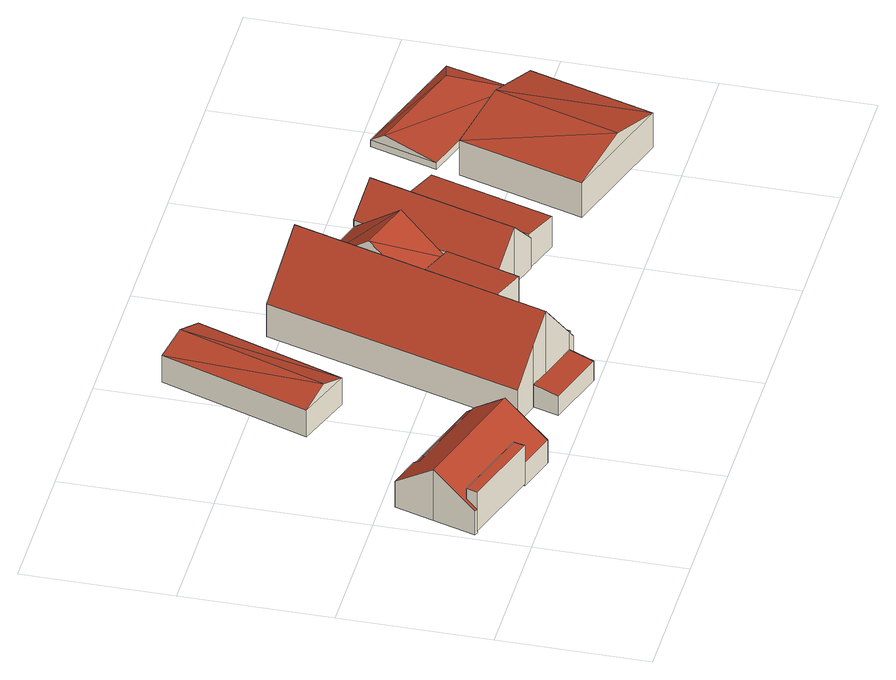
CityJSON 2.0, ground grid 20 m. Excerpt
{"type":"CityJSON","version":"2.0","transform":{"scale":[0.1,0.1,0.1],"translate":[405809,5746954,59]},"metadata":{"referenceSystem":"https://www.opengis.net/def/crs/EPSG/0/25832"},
"CityObjects":{
"building1":{"type":"Building","attributes":{"Gemeindeschluessel":"05515000","Geometrietyp2DReferenz":"3000","function":"51009_1610","roofType":"1000","measuredHeight":5.75},"geometry":[{"type":"Solid","lod":"2","boundaries":[[[[0,1,2,3]],[[4,5,1,0]],[[6,7,5,4]],[[3,2,7,6]],[[4,0,3,6]],[[1,5,7,2]]]],"semantics":{"surfaces":[{"type":"WallSurface"},{"type":"RoofSurface"},{"type":"GroundSurface"}],"values":[[0,0,0,0,1,2]]}}]},
"building2":{"type":"Building","attributes":{"name":"Druffel","Gemeindeschluessel":"05515000","Geometrietyp2DReferenz":"3000","function":"31001_1100"},"address":[{"country":"Germany","locality":"Münster","thoroughfareNumber":"134","thoroughfareName":"Nottebrock"}],"children":["building2-1","building2-2"]},
"building2-1":{"type":"BuildingPart","attributes":{"roofType":"2100","measuredHeight":4.28},"parents":["building2"],"geometry":[{"type":"Solid","lod":"2","boundaries":[[[[8,9,10,11]],[[12,13,14,15]],[[11,10,13,12]],[[15,8,11,12]],[[9,14,13,10]],[[14,9,8,15]]]],"semantics":{"surfaces":[{"type":"WallSurface"},{"type":"RoofSurface"},{"type":"GroundSurface"},{"type":"ClosureSurface"}],"values":[[0,0,0,1,2,3]]}}]},
"building2-2":{"type":"BuildingPart","attributes":{"roofType":"3100","measuredHeight":7.61},"parents":["building2"],"geometry":[{"type":"Solid","lod":"2","boundaries":[[[[16,15,14,17,18]],[[19,20,9,8,21]],[[22,23,20,19]],[[24,25,23,22]],[[26,27,25,24]],[[28,29,27,26]],[[30,31,29,28]],[[32,33,31,30]],[[34,35,33,32]],[[36,37,35,34]],[[38,39,37,36]],[[18,17,39,38]],[[32,30,28,26,24,22,19,34]],[[21,16,18,38,36,34,19]],[[14,9,20,23,25,27,29,31,33,35,37,39,17]],[[8,15,16,21]],[[9,14,15,8]]]],"semantics":{"surfaces":[{"type":"WallSurface"},{"type":"RoofSurface"},{"type":"GroundSurface"},{"type":"ClosureSurface"}],"values":[[0,0,0,0,0,0,0,0,0,0,0,0,1,1,2,0,3]]}}]},
"building3":{"type":"Building","attributes":{"Gemeindeschluessel":"05515000","Geometrietyp2DReferenz":"3000","function":"51009_1610","roofType":"2100","measuredHeight":4.17},"geometry":[{"type":"Solid","lod":"2","boundaries":[[[[15,40,41,12]],[[42,43,40,15]],[[44,45,43,42]],[[12,41,45,44]],[[42,15,12,44]],[[40,43,45,41]]]],"semantics":{"surfaces":[{"type":"WallSurface"},{"type":"RoofSurface"},{"type":"GroundSurface"}],"values":[[0,0,0,0,1,2]]}}]},
"building4":{"type":"Building","attributes":{"Gemeindeschluessel":"05515000","Geometrietyp2DReferenz":"3000","function":"51009_1610","roofType":"2100","measuredHeight":3.37},"geometry":[{"type":"Solid","lod":"2","boundaries":[[[[46,47,48,49]],[[50,51,47,46]],[[52,53,51,50]],[[49,48,53,52]],[[50,46,49,52]],[[47,51,53,48]]]],"semantics":{"surfaces":[{"type":"WallSurface"},{"type":"RoofSurface"},{"type":"GroundSurface"}],"values":[[0,0,0,0,1,2]]}}]},
"building5":{"type":"Building","attributes":{"Gemeindeschluessel":"05515000","Geometrietyp2DReferenz":"3000","function":"31001_2460","roofType":"3100","measuredHeight":5.49},"geometry":[{"type":"Solid","lod":"2","boundaries":[[[[54,55,56,57]],[[58,59,55,54]],[[60,61,59,58]],[[57,56,61,60]],[[54,62,58]],[[60,63,57]],[[54,57,63]],[[63,62,54]],[[62,63,60]],[[60,58,62]],[[55,59,61,56]]]],"semantics":{"surfaces":[{"type":"WallSurface"},{"type":"RoofSurface"},{"type":"GroundSurface"}],"values":[[0,0,0,0,0,0,1,1,1,1,2]]}}]},
"building6":{"type":"Building","attributes":{"Gemeindeschluessel":"05515000","Geometrietyp2DReferenz":"3000","function":"51009_1610"},"children":["building6-1","building6-2"]},
"building6-1":{"type":"BuildingPart","attributes":{"roofType":"2100","measuredHeight":4.59},"parents":["building6"],"geometry":[{"type":"Solid","lod":"2","boundaries":[[[[64,65,66,67]],[[68,69,65,64]],[[67,66,70,71]],[[68,64,67,71]],[[65,69,70,66]],[[70,69,68,71]]]],"semantics":{"surfaces":[{"type":"WallSurface"},{"type":"RoofSurface"},{"type":"GroundSurface"},{"type":"ClosureSurface"}],"values":[[0,0,0,1,2,3]]}}]},
"building6-2":{"type":"BuildingPart","attributes":{"roofType":"2100","measuredHeight":5.21},"parents":["building6"],"geometry":[{"type":"Solid","lod":"2","boundaries":[[[[72,73,69,68,74]],[[75,76,73,72]],[[77,78,76,75]],[[79,80,78,77]],[[81,71,70,80,79]],[[77,75,72,74,81,79]],[[69,73,76,78,80,70]],[[71,81,74,68]],[[69,70,71,68]]]],"semantics":{"surfaces":[{"type":"WallSurface"},{"type":"RoofSurface"},{"type":"GroundSurface"},{"type":"ClosureSurface"}],"values":[[0,0,0,0,0,1,2,0,3]]}}]},
"building7":{"type":"Building","attributes":{"Gemeindeschluessel":"05515000","Geometrietyp2DReferenz":"3000","function":"31001_2700"},"children":["building7-1","building7-2","building7-3"]},
"building7-1":{"type":"BuildingPart","attributes":{"roofType":"3100","measuredHeight":12.84},"parents":["building7"],"geometry":[{"type":"Solid","lod":"2","boundaries":[[[[82,83,84,85,86]],[[87,88,83,82]],[[89,90,88,87]],[[91,92,90,89]],[[93,94,92,91]],[[95,96,94,93]],[[97,98,96,95]],[[99,100,98,97]],[[101,102,100,99]],[[103,104,102,101]],[[105,106,107,104,103]],[[97,95,93,91,99]],[[89,87,82,86,108,109,105,103,101,99,91]],[[84,83,88,90,92,94,96,98,100,102,104,107]],[[85,108,86]],[[106,105,109]],[[84,107,106,85]],[[85,106,109,108]]]],"semantics":{"surfaces":[{"type":"WallSurface"},{"type":"RoofSurface"},{"type":"GroundSurface"},{"type":"ClosureSurface"}],"values":[[0,0,0,0,0,0,0,0,0,0,0,1,1,2,0,0,3,3]]}}]},
"building7-2":{"type":"BuildingPart","attributes":{"roofType":"3100","measuredHeight":8.65},"parents":["building7"],"geometry":[{"type":"Solid","lod":"2","boundaries":[[[[85,84,110,111]],[[112,113,107,106]],[[111,114,115,116]],[[116,108,85,111]],[[115,117,112,106]],[[106,109,116,115]],[[84,107,113,110]],[[84,85,106,107]],[[113,112,111,110]],[[109,108,116]],[[109,106,85,108]],[[115,114,117]],[[117,114,111,112]]]],"semantics":{"surfaces":[{"type":"WallSurface"},{"type":"RoofSurface"},{"type":"GroundSurface"},{"type":"ClosureSurface"}],"values":[[0,0,1,1,1,1,2,3,3,0,3,0,3]]}}]},
"building7-3":{"type":"BuildingPart","attributes":{"roofType":"3100","measuredHeight":8.66},"parents":["building7"],"geometry":[{"type":"Solid","lod":"2","boundaries":[[[[118,119,120,121]],[[122,123,119,118]],[[124,125,123,122]],[[126,110,125,124]],[[111,110,126]],[[127,128,113,112,129]],[[130,131,128,127]],[[132,133,131,130]],[[134,135,133,132]],[[121,120,135,134]],[[127,129,117,114,126,124,122,130]],[[118,121,134,132,130,122]],[[119,123,125,110,113,128,131,133,135,120]],[[117,129,112]],[[126,114,111]],[[113,110,111,112]],[[111,114,117,112]]]],"semantics":{"surfaces":[{"type":"WallSurface"},{"type":"RoofSurface"},{"type":"GroundSurface"},{"type":"ClosureSurface"}],"values":[[0,0,0,0,0,0,0,0,0,0,1,1,2,0,0,3,3]]}}]},
"building8":{"type":"Building","attributes":{"Gemeindeschluessel":"05515000","Geometrietyp2DReferenz":"3000","function":"31001_2700","roofType":"2100","measuredHeight":5.16},"geometry":[{"type":"Solid","lod":"2","boundaries":[[[[136,137,138,139]],[[140,141,137,136]],[[142,143,141,140]],[[139,138,143,142]],[[140,136,139,142]],[[137,141,143,138]]]],"semantics":{"surfaces":[{"type":"WallSurface"},{"type":"RoofSurface"},{"type":"GroundSurface"}],"values":[[0,0,0,0,1,2]]}}]},
"building9":{"type":"Building","attributes":{"Gemeindeschluessel":"05515000","Geometrietyp2DReferenz":"3000","function":"31001_2700","roofType":"3100","measuredHeight":7.52},"geometry":[{"type":"Solid","lod":"2","boundaries":[[[[144,145,146,147]],[[148,149,145,144]],[[150,151,149,148]],[[147,146,151,150]],[[144,152,148]],[[150,153,147]],[[153,152,144]],[[144,147,153]],[[150,148,152]],[[152,153,150]],[[145,149,151,146]]]],"semantics":{"surfaces":[{"type":"WallSurface"},{"type":"RoofSurface"},{"type":"GroundSurface"}],"values":[[0,0,0,0,0,0,1,1,1,1,2]]}}]},
"building10":{"type":"Building","attributes":{"Gemeindeschluessel":"05515000","Geometrietyp2DReferenz":"3000","function":"51003_1201","roofType":"5000","measuredHeight":2.46},"geometry":[{"type":"Solid","lod":"2","boundaries":[[[[154,155,156,157]],[[158,159,155,154]],[[160,161,159,158]],[[157,156,161,160]],[[154,162,158]],[[160,163,157]],[[162,154,157]],[[157,163,162]],[[158,162,163]],[[163,160,158]],[[155,159,161,156]]]],"semantics":{"surfaces":[{"type":"WallSurface"},{"type":"RoofSurface"},{"type":"GroundSurface"}],"values":[[0,0,0,0,1,0,1,1,1,1,2]]}}]}
},
"vertices":[
[12,85,76],[12,85,18],[7,70,18],[7,70,76],[120,51,76],[120,51,18],[116,36,76],[116,36,18],
[200,121,58],[200,121,15],[203,130,15],[203,130,51],[99,162,51],[99,162,15],[97,153,15],[97,153,58],
[97,153,60],[77,159,15],[77,159,60],[187,78,91],[187,78,15],[200,121,60],[169,20,50],[169,20,15],[116,36,50],[116,36,15],[120,51,60],[120,51,15],[12,85,60],[12,85,15],[7,70,50],[7,70,15],[2,72,50],[2,72,15],[20,129,91],[20,129,15],[36,181,54],[36,181,15],[80,168,54],[80,168,15],
[97,153,16],[99,162,16],[77,159,58],[77,159,16],[80,168,51],[80,168,16],
[355,6,41],[355,6,12],[365,39,12],[365,39,46],[273,31,41],[273,31,12],[284,65,46],[284,65,12],
[232,294,54],[232,294,14],[304,492,14],[304,492,54],[156,321,54],[156,321,14],[227,520,54],[227,520,14],[194,308,69],[265,506,69],
[380,53,57],[380,53,12],[401,46,12],[401,46,48],[412,154,58],[412,154,12],[433,147,12],[433,147,48],
[443,252,64],[443,252,12],[412,154,64],[515,229,58],[515,229,12],[493,158,58],[493,158,12],[484,131,58],[484,131,12],[433,147,62],
[443,252,59],[443,252,11],[442,252,11],[442,252,48],[442,252,60],[375,36,60],[375,36,11],[365,39,72],[365,39,11],[311,56,139],[311,56,11],[284,65,105],[284,65,11],[248,76,60],[248,76,11],[354,418,60],[354,418,11],[417,398,139],[417,398,11],[481,378,60],[481,378,11],[481,377,60],[481,377,11],[480,377,60],[480,377,48],[480,377,11],[447,268,60],[476,361,60],
[515,229,11],[515,229,48],[553,354,48],[553,354,11],[518,240,57],[534,291,97],[461,314,97],[550,342,57],
[567,135,57],[567,135,11],[568,138,11],[568,138,57],[530,147,97],[530,147,11],[493,158,57],[493,158,11],[515,229,57],[554,356,57],[554,356,11],[553,354,57],[591,344,97],[591,344,11],[628,332,57],[628,332,11],[619,302,57],[619,302,11],
[671,285,55],[671,285,9],[619,302,9],[619,302,61],[620,121,55],[620,121,9],[568,138,61],[568,138,9],
[738,266,63],[738,266,11],[686,99,11],[686,99,63],[901,215,63],[901,215,11],[849,48,63],[849,48,11],[820,240,86],[767,73,86],
[945,331,20],[945,331,10],[772,386,10],[772,386,20],[919,240,20],[919,240,10],[744,296,20],[744,296,10],[906,322,34],[766,367,34]
]}
